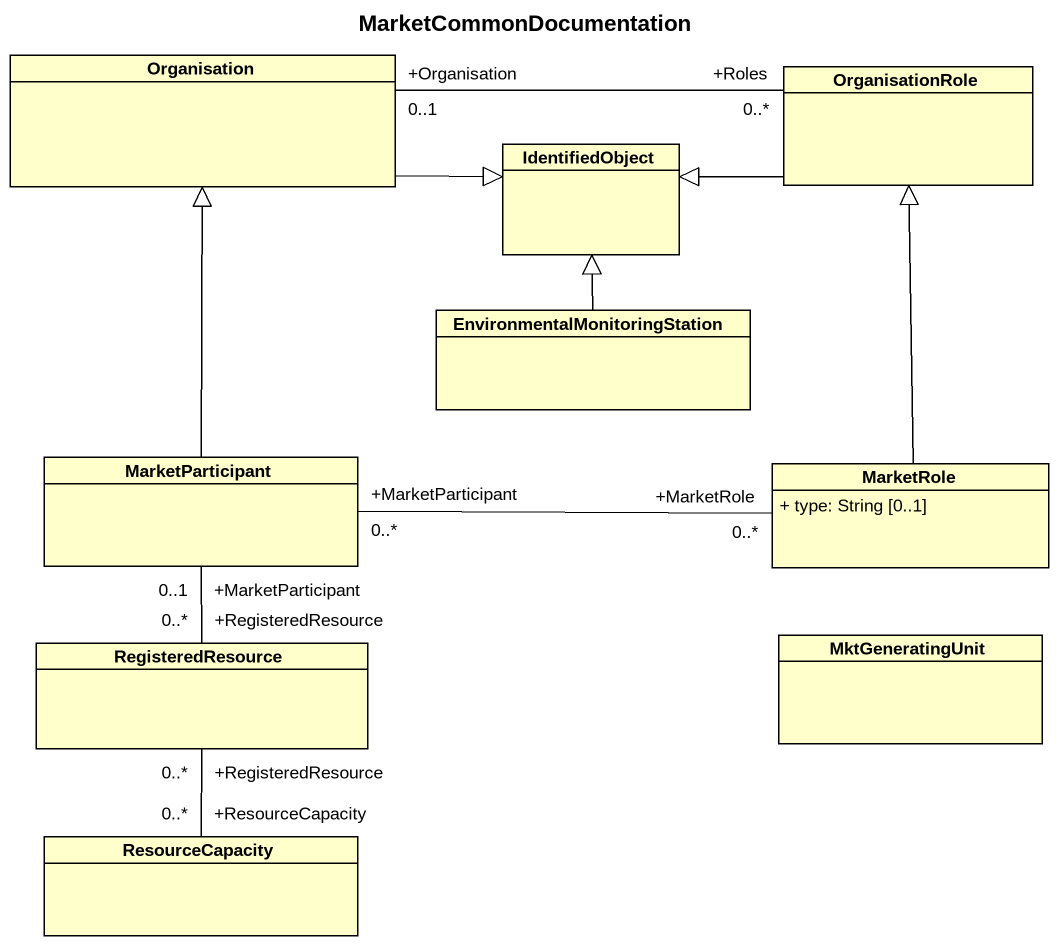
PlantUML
@startuml
title MarketCommonDocumentation
hide circle
hide empty members
skinparam classAttributeIconSize 0
class Organisation
class OrganisationRole
class IdentifiedObject
class "EnvironmentalMonitoringStation" as EnvironmentalMonitoringStati
class MarketParticipant
class MarketRole {
  + type: String [0..1]
}
class RegisteredResource
class MktGeneratingUnit
class ResourceCapacity
Organisation -right-|> IdentifiedObject
OrganisationRole "+Roles\n0..*" -left- "+Organisation\n0..1" Organisation
OrganisationRole -left-|> IdentifiedObject
EnvironmentalMonitoringStati -up-|> IdentifiedObject
MarketParticipant -up-|> Organisation
MarketRole -up-|> OrganisationRole
MarketRole "+MarketRole\n0..*" -left- "+MarketParticipant\n0..*" MarketParticipant
RegisteredResource "+RegisteredResource\n0..*" -up- "+MarketParticipant\n0..1" MarketParticipant
RegisteredResource "+RegisteredResource\n0..*" -- "+ResourceCapacity\n0..*" ResourceCapacity
@enduml
